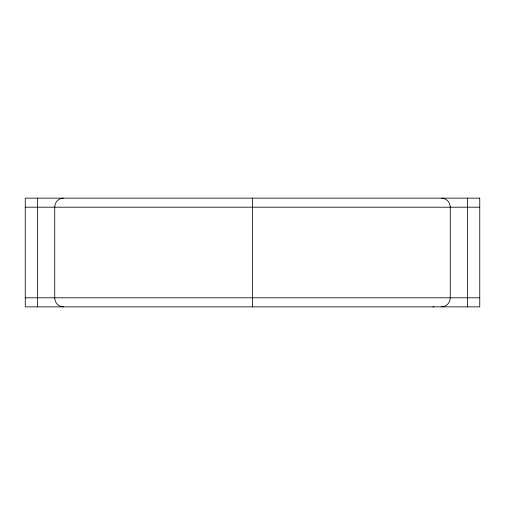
<?xml version="1.0" encoding="UTF-8"?>
<svg xmlns="http://www.w3.org/2000/svg" width="505" height="505" viewBox="0 0 505 505"><rect width="100%" height="100%" fill="white"/><g stroke="black" fill="none" stroke-linecap="round" stroke-linejoin="round"><path stroke-width="0.76" d="M37.383 198.137L37.383 306.863M54.736 297.798L54.736 207.202M467.617 306.863L467.617 198.137M25.25 207.202L479.75 207.202M25.25 297.798L479.75 297.798M450.264 207.202L450.264 297.798M252.5 198.149L252.5 306.863M450.296 297.805A9.122 8.636 90 0 1 441.585 306.825M441.585 198.175A9.122 8.629 -90 0 1 450.296 207.195M63.415 306.825A9.122 8.636 -90 0 1 54.704 297.805M54.704 207.195A9.122 8.629 90 0 1 63.415 198.175M433.871 306.863A9.058 9.058 0 0 1 433.056 306.825M479.75 198.137L25.25 198.137L25.25 306.863L479.75 306.863L479.75 198.137"/></g></svg>
